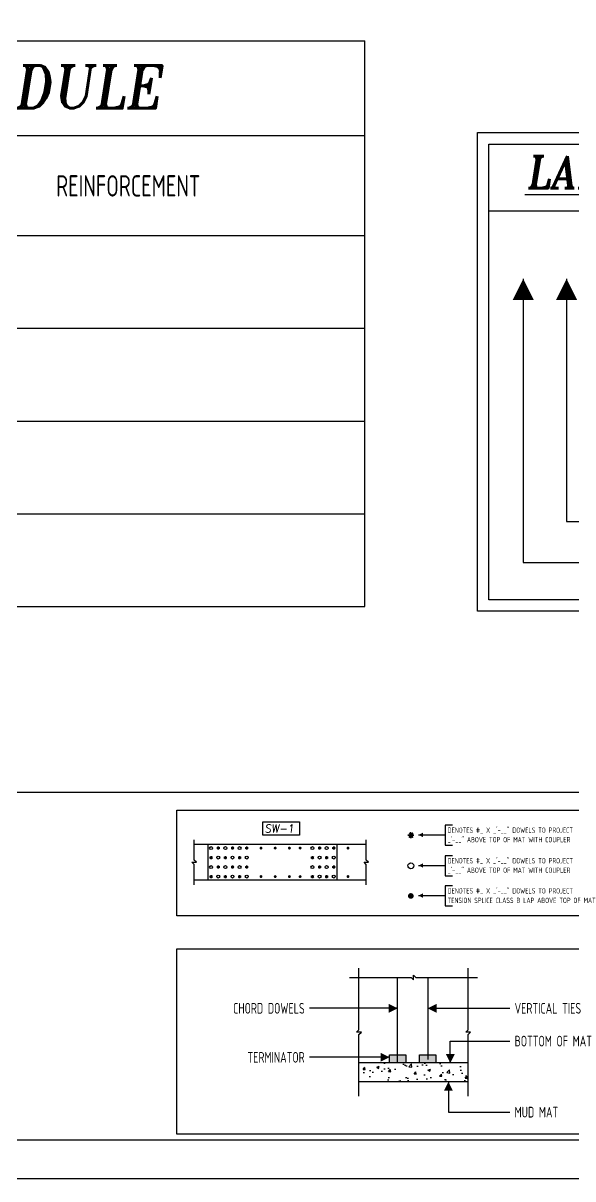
# Model space of a CAD drawing. Header units: inches. Extents: x -3675 to 26577, y -2273 to 5046.
# Drawn here: x -2003.1 to -1771.4, y -2272.8 to -1785.7 of the extents above; entities that cross this region are included whole.
import ezdxf
from ezdxf.enums import TextEntityAlignment as Align

# ---------------------------------------------------------------- set-up
doc = ezdxf.new("R2010")
doc.units = ezdxf.units.IN
doc.header["$MEASUREMENT"] = 0
doc.layers.get('0').update_dxf_attribs({"linetype": 'CONTINUOUS'})
for name, color, linetype in [('#11 BAR 1 FOOT ABOVE TOP FTG', 1, 'CONTINUOUS'), ('#11 BAR 2 FOOT ABOVE TOP FTG', 2, 'CONTINUOUS'), ('#6@12 SHEAR WALL VERT', 170, 'CONTINUOUS'), ('0-25TEXT', 7, 'CONTINUOUS'), ('0-35', 3, 'CONTINUOUS'), ('0-35TEXT', 3, 'CONTINUOUS'), ('0-50', 10, 'CONTINUOUS'), ('Hatch', 253, 'CONTINUOUS'), ('REBARS', 4, 'CONTINUOUS')]:
    doc.layers.add(name, color=color, linetype=linetype)
doc.styles.add('AR', font='ARCHQUIK.shx', dxfattribs={"width": 0.8})
doc.styles.add('ATTR', font='romans.shx', dxfattribs={"width": 0.8, "height": 1.8645})
doc.styles.add('ROMANT', font='romant')

# ---------------------------------------------------------------- blocks, each defined once
blk = doc.blocks.new('leadrblk')
blk.add_lwpolyline([(0, 0, 0, 1, 0), (1, 0, 1, 1, 0)], format="xyseb")
blk = doc.blocks.new('A$C16F86EFF')
blk.add_line((-324.07, 168.73), (-4.8, 168.73))
at = {"layer": '0-25TEXT'}
for points in [[(-309.6, 140.1), (-309.6, 20.45), (-141.12, 20.45)], [(-291.39, 140.1), (-291.39, 37.81), (-141.12, 37.81)], [(-274.74, 140.1), (-274.74, 54.68), (-141.12, 54.68)], [(-251.12, 140.1), (-251.12, 71.56), (-141.12, 71.56)], [(-217.81, 140.1), (-217.81, 88.43), (-141.12, 88.43)], [(-180.24, 140.1), (-180.24, 104.83), (-141.12, 104.83)], [(-154.29, 140.1), (-154.29, 120.75), (-141.12, 120.75)]]:
    blk.add_lwpolyline(points, dxfattribs=at)
at = {"layer": '0-35', "color": 1}
for points in [[(-328.87, 201.72), (0, 201.72), (0, 0), (-328.87, 0)], [(-324.07, 196.92), (-4.8, 196.92), (-4.8, 4.8), (-324.07, 4.8)]]:
    blk.add_lwpolyline(points, close=True, dxfattribs=at)
at = {"layer": '0-25TEXT', "xscale": 8.998299212602461, "yscale": 3.60113385826844, "zscale": 4.800000000000001, "rotation": 270.0000046056895}
for p in [(-309.6, 140.1), (-291.39, 140.1), (-274.74, 140.1), (-251.12, 140.1), (-217.81, 140.1), (-180.24, 140.1), (-154.29, 140.1)]:
    blk.add_blockref('leadrblk', p, dxfattribs=at)
at = {"linetype": 'Continuous', "style": 'ROMANT', "oblique": 9, "width": 0.95}
blk.add_text('%%ULABEL LEGENDS', height=13.5, dxfattribs=at).set_placement((-235.98, 178.36), align=Align.CENTER)
at = {"layer": '0-35TEXT', "style": 'AR', "width": 0.8}
blk.add_text('6x2x6 #4 4C09 @12" B2', height=10.8, dxfattribs=at).set_placement((-145.21, 147.78), align=Align.RIGHT)
at = {"layer": '0-35TEXT', "style": 'ATTR', "width": 0.8}
for s, height, p in [('NOTES', 8.95, (-136.32, 116.29)), ('SPACING', 8.95, (-136.32, 99.43)), ('BAR MARK', 8.95, (-136.32, 83.03)), ('BAR SIZE', 8.95, (-136.32, 66.16)), ('NUMBER OF BARS', 8.9496, (-136.32, 49.28)), ('EACH FACE/EACH SIDE', 8.9496, (-136.32, 32.41)), ('NUMBER OF LOCATION', 8.9496, (-136.32, 15.05))]:
    blk.add_text(s, height=height, dxfattribs=at).set_placement(p)

msp = doc.modelspace()

# ---------------------------------------------------------------- hatches: boundary and pattern name
at = {"layer": '0-50', "lineweight": -2}
h = msp.add_hatch(color=256, dxfattribs=at)
h.dxf.hatch_style = 1
h.paths.add_polyline_path([(-1841.83849, -2223.94345), (-1848.66349, -2223.94345), (-1848.66349, -2220.53095), (-1841.83849, -2220.53095)])
h = msp.add_hatch(color=256, dxfattribs=at)
h.dxf.hatch_style = 1
h.paths.add_polyline_path([(-1829.14961, -2223.94345), (-1835.97461, -2223.94345), (-1835.97461, -2220.53095), (-1829.14961, -2220.53095)])
at = {"layer": 'Hatch'}
h = msp.add_hatch(dxfattribs=at)
h.set_pattern_fill('AR-CONC', color=256, scale=1.5)
h.set_pattern_definition([(50, (-5889.34, 279.414), (10.758903, -0.941282), [1.125, -12.375]), (355, (-5889.34, 279.414), (-2.08127, 11.282882), [0.9, -9.9]), (100.45144, (-5888.443, 279.335), (8.677633, 10.3416), [0.956103, -10.517132]), (46.1842, (-5889.34, 282.414), (16.00862, -2.48279), [1.6875, -18.5625]), (96.63564, (-5888.006, 282.207), (14.01993, 14.61178), [1.434155, -15.775706]), (351.18416, (-5889.34, 282.414), (14.01993, 14.61178), [1.35, -14.85]), (21, (-5887.84, 281.664), (8.953606, -6.039283), [1.125, -12.375]), (326, (-5887.84, 281.664), (3.64973, 10.87725), [0.9, -9.9]), (71.45144, (-5887.094, 281.16), (12.603336, 4.837967), [0.956103, -10.517132]), (37.5, (-5889.34, 279.4137), (0.1823978, 4.9934078), [0, -9.78, 0, -10.05, 0, -9.9375]), (7.5, (-5889.34, 279.4137), (3.946043, 5.9161757), [0, -5.73, 0, -9.555, 0, -3.7875]), (327.5, (-5892.685, 279.4137), (8.0073365, -0.338323), [0, -3.75, 0, -11.7, 0, -15.525]), (317.5, (-5894.185, 279.414), (8.747793, 1.501575), [0, -4.875, 0, -7.77, 0, -11.025])])
h.paths.add_polyline_path([(-1815.48862, -2231.94345), (-1815.48862, -2223.94345), (-1861.54572, -2223.94345), (-1861.54572, -2231.94345)])

# ---------------------------------------------------------------- linework, layer by layer
at = {"layer": '#11 BAR 1 FOOT ABOVE TOP FTG', "color": 251}
for points in [[(-1840.45287, -2127.00997), (-1838.89637, -2128.94037), (-1839.67462, -2127.97517), (-1838.90024, -2127.00686), (-1840.44899, -2128.94348), (-1839.67462, -2127.97517), (-1840.91449, -2127.97517), (-1838.43474, -2127.97517), (-1839.67462, -2127.97517), (-1839.67462, -2129.21504), (-1839.67462, -2126.73529)], [(-1921.24216, -2132.91692), (-1920.46391, -2133.88212), (-1920.85304, -2133.39952), (-1920.46585, -2132.91536), (-1921.24022, -2133.88367), (-1920.85304, -2133.39952), (-1921.47297, -2133.39952), (-1920.2331, -2133.39952), (-1920.85304, -2133.39952), (-1920.85304, -2134.01945), (-1920.85304, -2132.77958)], [(-1915.24216, -2132.91692), (-1914.46391, -2133.88212), (-1914.85304, -2133.39952), (-1914.46585, -2132.91536), (-1915.24022, -2133.88367), (-1914.85304, -2133.39952), (-1915.47297, -2133.39952), (-1914.2331, -2133.39952), (-1914.85304, -2133.39952), (-1914.85304, -2134.01945), (-1914.85304, -2132.77958)], [(-1909.24216, -2132.91692), (-1908.46391, -2133.88212), (-1908.85304, -2133.39952), (-1908.46585, -2132.91536), (-1909.24022, -2133.88367), (-1908.85304, -2133.39952), (-1909.47297, -2133.39952), (-1908.2331, -2133.39952), (-1908.85304, -2133.39952), (-1908.85304, -2134.01945), (-1908.85304, -2132.77958)], [(-1878.55466, -2132.91692), (-1877.77641, -2133.88212), (-1878.16554, -2133.39952), (-1877.77835, -2132.91536), (-1878.55272, -2133.88367), (-1878.16554, -2133.39952), (-1878.78547, -2133.39952), (-1877.5456, -2133.39952), (-1878.16554, -2133.39952), (-1878.16554, -2134.01945), (-1878.16554, -2132.77958)], [(-1872.55466, -2132.91692), (-1871.77641, -2133.88212), (-1872.16554, -2133.39952), (-1871.77835, -2132.91536), (-1872.55272, -2133.88367), (-1872.16554, -2133.39952), (-1872.78547, -2133.39952), (-1871.5456, -2133.39952), (-1872.16554, -2133.39952), (-1872.16554, -2134.01945), (-1872.16554, -2132.77958)], [(-1924.24216, -2136.91692), (-1923.46391, -2137.88212), (-1923.85304, -2137.39952), (-1923.46585, -2136.91536), (-1924.24022, -2137.88367), (-1923.85304, -2137.39952), (-1924.47297, -2137.39952), (-1923.2331, -2137.39952), (-1923.85304, -2137.39952), (-1923.85304, -2138.01945), (-1923.85304, -2136.77958)], [(-1918.24216, -2136.91692), (-1917.46391, -2137.88212), (-1917.85304, -2137.39952), (-1917.46585, -2136.91536), (-1918.24022, -2137.88367), (-1917.85304, -2137.39952), (-1918.47297, -2137.39952), (-1917.2331, -2137.39952), (-1917.85304, -2137.39952), (-1917.85304, -2138.01945), (-1917.85304, -2136.77958)], [(-1912.24216, -2136.91692), (-1911.46391, -2137.88212), (-1911.85304, -2137.39952), (-1911.46585, -2136.91536), (-1912.24022, -2137.88367), (-1911.85304, -2137.39952), (-1912.47297, -2137.39952), (-1911.2331, -2137.39952), (-1911.85304, -2137.39952), (-1911.85304, -2138.01945), (-1911.85304, -2136.77958)], [(-1881.55466, -2136.91692), (-1880.77641, -2137.88212), (-1881.16554, -2137.39952), (-1880.77835, -2136.91536), (-1881.55272, -2137.88367), (-1881.16554, -2137.39952), (-1881.78547, -2137.39952), (-1880.5456, -2137.39952), (-1881.16554, -2137.39952), (-1881.16554, -2138.01945), (-1881.16554, -2136.77958)], [(-1875.55466, -2136.91692), (-1874.77641, -2137.88212), (-1875.16554, -2137.39952), (-1874.77835, -2136.91536), (-1875.55272, -2137.88367), (-1875.16554, -2137.39952), (-1875.78547, -2137.39952), (-1874.5456, -2137.39952), (-1875.16554, -2137.39952), (-1875.16554, -2138.01945), (-1875.16554, -2136.77958)], [(-1921.24216, -2140.91692), (-1920.46391, -2141.88212), (-1920.85304, -2141.39952), (-1920.46585, -2140.91536), (-1921.24022, -2141.88367), (-1920.85304, -2141.39952), (-1921.47297, -2141.39952), (-1920.2331, -2141.39952), (-1920.85304, -2141.39952), (-1920.85304, -2142.01945), (-1920.85304, -2140.77958)], [(-1915.24216, -2140.91692), (-1914.46391, -2141.88212), (-1914.85304, -2141.39952), (-1914.46585, -2140.91536), (-1915.24022, -2141.88367), (-1914.85304, -2141.39952), (-1915.47297, -2141.39952), (-1914.2331, -2141.39952), (-1914.85304, -2141.39952), (-1914.85304, -2142.01945), (-1914.85304, -2140.77958)], [(-1909.24216, -2140.91692), (-1908.46391, -2141.88212), (-1908.85304, -2141.39952), (-1908.46585, -2140.91536), (-1909.24022, -2141.88367), (-1908.85304, -2141.39952), (-1909.47297, -2141.39952), (-1908.2331, -2141.39952), (-1908.85304, -2141.39952), (-1908.85304, -2142.01945), (-1908.85304, -2140.77958)], [(-1878.55466, -2140.91692), (-1877.77641, -2141.88212), (-1878.16554, -2141.39952), (-1877.77835, -2140.91536), (-1878.55272, -2141.88367), (-1878.16554, -2141.39952), (-1878.78547, -2141.39952), (-1877.5456, -2141.39952), (-1878.16554, -2141.39952), (-1878.16554, -2142.01945), (-1878.16554, -2140.77958)], [(-1872.55466, -2140.91692), (-1871.77641, -2141.88212), (-1872.16554, -2141.39952), (-1871.77835, -2140.91536), (-1872.55272, -2141.88367), (-1872.16554, -2141.39952), (-1872.78547, -2141.39952), (-1871.5456, -2141.39952), (-1872.16554, -2141.39952), (-1872.16554, -2142.01945), (-1872.16554, -2140.77958)], [(-1924.24216, -2144.91692), (-1923.46391, -2145.88212), (-1923.85304, -2145.39952), (-1923.46585, -2144.91536), (-1924.24022, -2145.88367), (-1923.85304, -2145.39952), (-1924.47297, -2145.39952), (-1923.2331, -2145.39952), (-1923.85304, -2145.39952), (-1923.85304, -2146.01945), (-1923.85304, -2144.77958)], [(-1918.24216, -2144.91692), (-1917.46391, -2145.88212), (-1917.85304, -2145.39952), (-1917.46585, -2144.91536), (-1918.24022, -2145.88367), (-1917.85304, -2145.39952), (-1918.47297, -2145.39952), (-1917.2331, -2145.39952), (-1917.85304, -2145.39952), (-1917.85304, -2146.01945), (-1917.85304, -2144.77958)], [(-1912.24216, -2144.91692), (-1911.46391, -2145.88212), (-1911.85304, -2145.39952), (-1911.46585, -2144.91536), (-1912.24022, -2145.88367), (-1911.85304, -2145.39952), (-1912.47297, -2145.39952), (-1911.2331, -2145.39952), (-1911.85304, -2145.39952), (-1911.85304, -2146.01945), (-1911.85304, -2144.77958)], [(-1881.55466, -2144.91692), (-1880.77641, -2145.88212), (-1881.16554, -2145.39952), (-1880.77835, -2144.91536), (-1881.55272, -2145.88367), (-1881.16554, -2145.39952), (-1881.78547, -2145.39952), (-1880.5456, -2145.39952), (-1881.16554, -2145.39952), (-1881.16554, -2146.01945), (-1881.16554, -2144.77958)], [(-1875.55466, -2144.91692), (-1874.77641, -2145.88212), (-1875.16554, -2145.39952), (-1874.77835, -2144.91536), (-1875.55272, -2145.88367), (-1875.16554, -2145.39952), (-1875.78547, -2145.39952), (-1874.5456, -2145.39952), (-1875.16554, -2145.39952), (-1875.16554, -2146.01945), (-1875.16554, -2144.77958)]]:
    msp.add_lwpolyline(points, dxfattribs=at)
at = {"layer": '#11 BAR 2 FOOT ABOVE TOP FTG'}
for centre, radius in [((-1923.85304, -2133.39952), 0.61994), ((-1917.85304, -2133.39952), 0.61994), ((-1911.85304, -2133.39952), 0.61994), ((-1881.16554, -2133.39952), 0.61994), ((-1875.16554, -2133.39952), 0.61994), ((-1920.85304, -2137.39952), 0.61994), ((-1914.85304, -2137.39952), 0.61994), ((-1908.85304, -2137.39952), 0.61994), ((-1878.16554, -2137.39952), 0.61994), ((-1872.16554, -2137.39952), 0.61994), ((-1923.85304, -2141.39952), 0.61994), ((-1917.85304, -2141.39952), 0.61994), ((-1911.85304, -2141.39952), 0.61994), ((-1881.16554, -2141.39952), 0.61994), ((-1875.16554, -2141.39952), 0.61994), ((-1839.67462, -2140.85471), 1.23987), ((-1920.85304, -2145.39952), 0.61994), ((-1914.85304, -2145.39952), 0.61994), ((-1908.85304, -2145.39952), 0.61994), ((-1878.16554, -2145.39952), 0.61994), ((-1872.16554, -2145.39952), 0.61994)]:
    msp.add_circle(centre, radius, dxfattribs=at)
at = {"layer": '#6@12 SHEAR WALL VERT'}
for points, const_width in [([(-1903.15304, -2133.39952, -1), (-1902.55304, -2133.39952, -1)], 0.6), ([(-1897.15304, -2133.39952, -1), (-1896.55304, -2133.39952, -1)], 0.6), ([(-1891.15304, -2133.39952, -1), (-1890.55304, -2133.39952, -1)], 0.6), ([(-1886.65304, -2133.39952, -1), (-1886.05304, -2133.39952, -1)], 0.6), ([(-1866.46554, -2133.39952, -1), (-1865.86554, -2133.39952, -1)], 0.6), ([(-1903.15304, -2145.39952, -1), (-1902.55304, -2145.39952, -1)], 0.6), ([(-1897.15304, -2145.39952, -1), (-1896.55304, -2145.39952, -1)], 0.6), ([(-1891.15304, -2145.39952, -1), (-1890.55304, -2145.39952, -1)], 0.6), ([(-1886.65304, -2145.39952, -1), (-1886.05304, -2145.39952, -1)], 0.6), ([(-1866.46554, -2145.39952, -1), (-1865.86554, -2145.39952, -1)], 0.6), ([(-1840.27462, -2153.56267, -1), (-1839.07462, -2153.56267, -1)], 1.2)]:
    msp.add_lwpolyline(points, format="xyb", close=True, dxfattribs=dict(at, const_width=const_width))
msp.add_lwpolyline([(-2337.88057, -2256.41673), (-1424.38098, -2256.41673), (-1424.38098, -2110.01298), (-2337.88057, -2110.01298)], close=True)
at = {"layer": '0-25TEXT'}
for points in [[(-1822.15712, -2123.71446), (-1825.15712, -2123.71446), (-1825.15712, -2132.21446), (-1822.15712, -2132.21446)], [(-1836.42099, -2127.83946), (-1825.15712, -2127.83946)], [(-1822.15712, -2136.594), (-1825.15712, -2136.594), (-1825.15712, -2145.094), (-1822.15712, -2145.094)], [(-1836.42099, -2140.719), (-1825.15712, -2140.719)], [(-1822.15712, -2149.30196), (-1825.15712, -2149.30196), (-1825.15712, -2157.80196), (-1822.15712, -2157.80196)], [(-1836.42099, -2153.42696), (-1825.15712, -2153.42696)], [(-1845.25097, -2200.92219), (-1882.4261, -2200.92218)], [(-1832.5621, -2200.92219), (-1797.95421, -2200.92219)], [(-1823.04211, -2223.94345), (-1823.04211, -2214.74732), (-1797.95421, -2214.74732)], [(-1848.66349, -2221.57959), (-1882.4261, -2221.57959)], [(-1823.83068, -2231.94345), (-1823.83068, -2244.7048), (-1797.95421, -2244.7048)]]:
    msp.add_lwpolyline(points, dxfattribs=at)
at = {"layer": '0-35', "color": 1}
for p, q in [((-2333.79419, -1793.18511), (-1859.02573, -1793.18511)), ((-1859.02573, -2031.50264), (-1859.02573, -1793.18511)), ((-1859.02573, -1833.18511), (-2333.79419, -1833.18511)), ((-2333.79419, -1875.16467), (-1859.02573, -1875.16467)), ((-2333.79419, -1914.27732), (-1859.02573, -1914.27732)), ((-2333.79419, -1953.38998), (-1859.02573, -1953.38998)), ((-2333.79419, -1953.38998), (-1859.02573, -1953.38998)), ((-2333.79419, -1992.50264), (-1859.02573, -1992.50264)), ((-2333.79419, -1992.50264), (-1859.02573, -1992.50264)), ((-2333.79419, -1992.50264), (-1859.02573, -1992.50264)), ((-2333.79419, -2031.50264), (-1859.02573, -2031.50264))]:
    msp.add_line(p, q, dxfattribs=at)
at = {"layer": '0-35'}
for p, q in [((-1925.16554, -2146.87851), (-1925.16554, -2131.87702)), ((-1870.66554, -2146.87851), (-1870.66554, -2131.87851)), ((-1815.48862, -2223.94345), (-1861.54572, -2223.94345)), ((-1815.48862, -2231.94345), (-1861.54572, -2231.94345))]:
    msp.add_line(p, q, dxfattribs=at)
at = {"layer": '0-35', "color": 1}
for points in [[(-1938.25518, -2117.36275), (-1743.68422, -2117.36275), (-1743.68422, -2161.94883), (-1938.25518, -2161.94883)], [(-1938.25518, -2175.89951), (-1733.51273, -2175.89951), (-1733.51273, -2253.92514), (-1938.25518, -2253.92514)]]:
    msp.add_lwpolyline(points, close=True, dxfattribs=at)
at = {"layer": '0-35'}
for points in [[(-1931.00381, -2148.87851), (-1931.00381, -2140.31536), (-1931.9414, -2139.37777), (-1930.06621, -2139.37777), (-1931.00381, -2138.44018), (-1931.00381, -2129.87702)], [(-1858.48721, -2131.87702), (-1931.00381, -2131.87702)], [(-1858.48721, -2148.87851), (-1858.48721, -2140.31536), (-1859.42481, -2139.37777), (-1857.54962, -2139.37777), (-1858.48721, -2138.44018), (-1858.48721, -2129.87702)], [(-1858.48721, -2146.87851), (-1931.00381, -2146.87851)], [(-1865.54572, -2187.94345), (-1839.54572, -2187.94345), (-1838.54572, -2188.94345), (-1838.54572, -2186.94345), (-1837.54572, -2187.94345), (-1811.54572, -2187.94345)], [(-1861.54572, -2237.94345), (-1861.54572, -2211.94345), (-1860.54572, -2210.94345), (-1862.54572, -2210.94345), (-1861.54572, -2209.94345), (-1861.54572, -2183.94345)], [(-1815.48862, -2237.94345), (-1815.48862, -2211.94345), (-1814.48862, -2210.94345), (-1816.48862, -2210.94345), (-1815.48862, -2209.94345), (-1815.48862, -2183.94345)]]:
    msp.add_lwpolyline(points, dxfattribs=at)
at = {"layer": '0-35TEXT'}
msp.add_lwpolyline([(-3121.78841, 283.49724), (-1026.37308, 283.49724), (-1026.37308, -2272.82815), (-3121.78841, -2272.82815)], close=True, dxfattribs=at)
at = {"layer": '0-35TEXT', "color": 1}
msp.add_lwpolyline([(-1902.04155, -2127.99649), (-1902.04155, -2122.25899), (-1886.574, -2122.25899), (-1886.574, -2127.99649)], close=True, dxfattribs=at)
at = {"layer": '0-50', "lineweight": -2}
for points in [[(-1841.83849, -2223.94345), (-1848.66349, -2223.94345), (-1848.66349, -2220.53095), (-1841.83849, -2220.53095)], [(-1829.14961, -2223.94345), (-1835.97461, -2223.94345), (-1835.97461, -2220.53095), (-1829.14961, -2220.53095)]]:
    msp.add_lwpolyline(points, close=True, dxfattribs=at)
at = {"layer": 'REBARS', "color": 4}
for points in [[(-1845.25098, -2223.94345), (-1845.25097, -2187.94345)], [(-1832.5621, -2187.94345), (-1832.5621, -2222.55029)]]:
    msp.add_lwpolyline(points, dxfattribs=at)

# ---------------------------------------------------------------- block references
msp.add_blockref('A$C16F86EFF', (-1482.67922, -2033.53125))
at = {"layer": '0-25TEXT'}
for p, xscale, yscale, zscale in [((-1836.42099, -2127.83946), 1.874645669291338, 0.7502362204724409, 0.5), ((-1836.42099, -2140.719), 1.874645669291338, 0.7502362204724409, 0.5), ((-1836.42099, -2153.42696), 1.874645669291338, 0.7502362204724409, 0.5), ((-1832.5621, -2200.92219), 3.749291338582678, 1.500472440944882, 2)]:
    msp.add_blockref('leadrblk', p, dxfattribs=dict(at, xscale=xscale, yscale=yscale, zscale=zscale))
at = {"layer": '0-25TEXT', "xscale": 3.749291338582678, "yscale": 1.500472440944882, "zscale": 2}
for p, rotation in [((-1845.25097, -2200.92219), 180.000003070469), ((-1848.66349, -2221.57959), 180.000003070469), ((-1823.04211, -2223.94345), 90.00000153523449), ((-1823.83068, -2231.94345), 270.0000046057035)]:
    msp.add_blockref('leadrblk', p, dxfattribs=dict(at, rotation=rotation))

# ---------------------------------------------------------------- texts
at = {"linetype": 'Continuous', "style": 'ROMANT', "oblique": 9, "width": 0.95}
msp.add_text('PAD FOOTING SCHEDULE', height=18, dxfattribs=at).set_placement((-2095.39785, -1821.57545), align=Align.CENTER)
at = {"color": 7, "linetype": 'Continuous', "style": 'ROMANT', "oblique": 9, "width": 0.95}
msp.add_text('SW-1', height=3.375, dxfattribs=at).set_placement((-1901.31834, -2126.81524))
at = {"layer": '0-35TEXT', "style": 'AR', "width": 0.8}
for s, height, p in [('REINFORCEMENT', 9, (-1989.17752, -1858.76529)), ('_\'-__" ABOVE TOP OF MAT WITH COUPLER', 2.25, (-1824.15712, -2130.96446)), ('DENOTES #_ X _\'-__" DOWELS TO PROJECT', 2.25, (-1824.15712, -2126.96446)), ('DENOTES #_ X _\'-__" DOWELS TO PROJECT', 2.25, (-1824.15712, -2139.844)), ('_\'-__" ABOVE TOP OF MAT WITH COUPLER', 2.25, (-1824.15712, -2143.844)), ('DENOTES #_ X _\'-__" DOWELS TO PROJECT', 2.25, (-1824.15712, -2152.55196)), ('TENSION SPLICE CLASS B LAP ABOVE TOP OF MAT', 2.25, (-1824.15712, -2156.55196)), ('VERTICAL TIES', 4.4998875, (-1795.95426, -2203.17213)), ('BOTTOM OF MAT', 4.4998875, (-1795.95426, -2216.99726)), ('MUD MAT', 4.499887, (-1795.95426, -2246.95475))]:
    msp.add_text(s, height=height, dxfattribs=at).set_placement(p)
for s, height, p in [('CHORD DOWELS', 4.4998875, (-1884.42605, -2203.17213)), ('TERMINATOR', 4.499887, (-1884.42605, -2223.82953))]:
    msp.add_text(s, height=height, dxfattribs=at).set_placement(p, align=Align.RIGHT)

doc.saveas('drawing.dxf')
